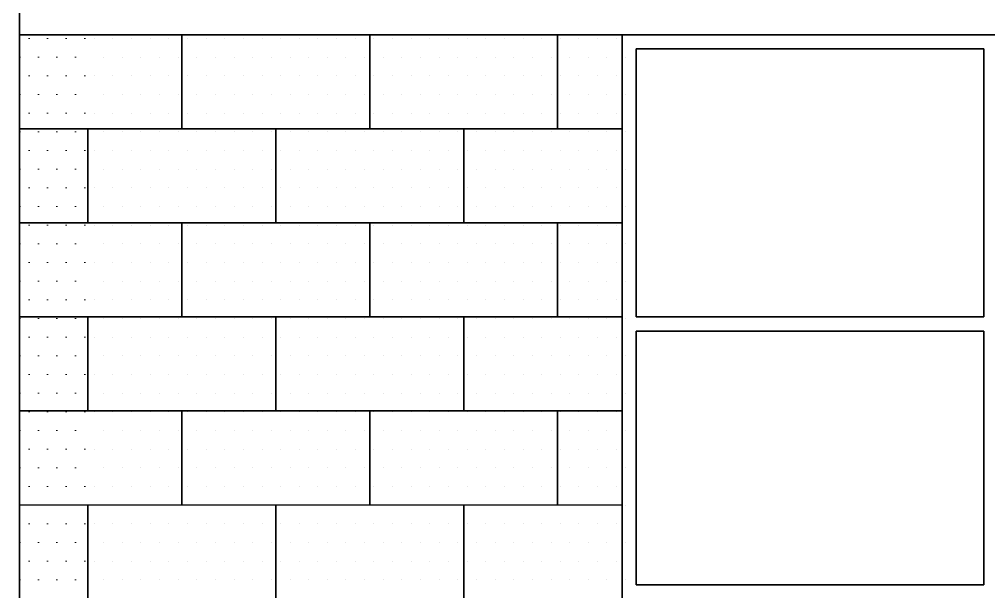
# Paper-space layout 'A000' of a CAD drawing. Header units: metres, sheet in millimetres. Extents: x -6 to 588, y -18 to 402.
# Drawn here: x 309.67 to 350.94, y 247.87 to 272.22 of the extents above; entities that cross this region are included whole.
import ezdxf

# ---------------------------------------------------------------- set-up
doc = ezdxf.new("R2010")
doc.units = ezdxf.units.M
doc.header["$MEASUREMENT"] = 0
for name, color, linetype, lineweight in [('A-ELEV-MBE1', 7, 'Continuous', 35), ('A-ELEV-PATT', 8, 'Continuous', 18), ('A-WALL-FULL-EXTR', 7, 'Continuous', 35)]:
    doc.layers.add(name, color=color, linetype=linetype, lineweight=lineweight)

psp = doc.layouts.new('A000')

# ---------------------------------------------------------------- hatches: boundary and pattern name
at = {"layer": 'A-ELEV-PATT'}
h = psp.add_hatch(dxfattribs=at)
h.set_pattern_fill('DOTS', color=256, scale=0.5, angle=180, style=0)
h.set_pattern_definition([(360, (-366.1954, -4978.4655), (0.396875, 0.79375), [0, -0.79375])])
h.paths.add_polyline_path([(312.67, 271.559), (309.67, 271.559), (309.67, 227.559), (312.67, 227.559)])

# ---------------------------------------------------------------- linework, layer by layer
at = {"layer": 'A-ELEV-MBE1'}
for p, q in [((309.67, 271.559), (309.67, 227.559)), ((335.33, 271.559), (309.67, 271.559)), ((316.586, 271.559), (316.586, 267.559)), ((324.586, 271.559), (324.586, 267.559)), ((332.586, 271.559), (332.586, 267.559)), ((335.33, 271.559), (335.33, 227.559)), ((335.93, 270.959), (350.73, 270.959)), ((335.93, 270.959), (335.93, 259.559)), ((350.73, 270.959), (350.73, 259.559)), ((335.33, 267.559), (309.67, 267.559)), ((312.586, 267.559), (312.586, 263.559)), ((320.586, 267.559), (320.586, 263.559)), ((328.586, 267.559), (328.586, 263.559)), ((335.33, 263.559), (309.67, 263.559)), ((316.586, 263.559), (316.586, 259.559)), ((324.586, 263.559), (324.586, 259.559)), ((332.586, 263.559), (332.586, 259.559)), ((335.33, 259.559), (309.67, 259.559)), ((312.586, 259.559), (312.586, 255.559)), ((320.586, 259.559), (320.586, 255.559)), ((328.586, 259.559), (328.586, 255.559)), ((335.93, 258.959), (335.93, 248.159)), ((350.73, 258.959), (350.73, 248.159)), ((335.33, 255.559), (309.67, 255.559)), ((316.586, 255.559), (316.586, 251.559)), ((324.586, 255.559), (324.586, 251.559)), ((332.586, 255.559), (332.586, 251.559)), ((312.586, 251.559), (312.586, 247.559)), ((320.586, 251.559), (320.586, 247.559)), ((328.586, 251.559), (328.586, 247.559)), ((335.93, 248.159), (350.73, 248.159))]:
    psp.add_line(p, q, dxfattribs=at)
psp.add_lwpolyline([(350.73, 259.559), (335.93, 259.559)], dxfattribs=at)
at = {"layer": 'A-ELEV-PATT', "linetype": 'Continuous'}
for p, q in [((309.683, 271.397), (309.683, 271.397)), ((312.858, 271.397), (312.858, 271.397)), ((313.651, 271.397), (313.651, 271.397)), ((314.445, 271.397), (314.445, 271.397)), ((315.239, 271.397), (315.239, 271.397)), ((316.033, 271.397), (316.033, 271.397)), ((316.826, 271.397), (316.826, 271.397)), ((317.62, 271.397), (317.62, 271.397)), ((318.414, 271.397), (318.414, 271.397)), ((319.208, 271.397), (319.208, 271.397)), ((320.001, 271.397), (320.001, 271.397)), ((320.795, 271.397), (320.795, 271.397)), ((321.589, 271.397), (321.589, 271.397)), ((322.383, 271.397), (322.383, 271.397)), ((323.176, 271.397), (323.176, 271.397)), ((323.97, 271.397), (323.97, 271.397)), ((324.764, 271.397), (324.764, 271.397)), ((325.558, 271.397), (325.558, 271.397)), ((326.351, 271.397), (326.351, 271.397)), ((327.145, 271.397), (327.145, 271.397)), ((327.939, 271.397), (327.939, 271.397)), ((328.733, 271.397), (328.733, 271.397)), ((329.526, 271.397), (329.526, 271.397)), ((330.32, 271.397), (330.32, 271.397)), ((331.114, 271.397), (331.114, 271.397)), ((331.908, 271.397), (331.908, 271.397)), ((332.701, 271.397), (332.701, 271.397)), ((333.495, 271.397), (333.495, 271.397)), ((334.289, 271.397), (334.289, 271.397)), ((335.083, 271.397), (335.083, 271.397)), ((313.255, 270.603), (313.255, 270.603)), ((314.048, 270.603), (314.048, 270.603)), ((314.842, 270.603), (314.842, 270.603)), ((315.636, 270.603), (315.636, 270.603)), ((316.43, 270.603), (316.43, 270.603)), ((317.223, 270.603), (317.223, 270.603)), ((318.017, 270.603), (318.017, 270.603)), ((318.811, 270.603), (318.811, 270.603)), ((319.605, 270.603), (319.605, 270.603)), ((320.398, 270.603), (320.398, 270.603)), ((321.192, 270.603), (321.192, 270.603)), ((321.986, 270.603), (321.986, 270.603)), ((322.78, 270.603), (322.78, 270.603)), ((323.573, 270.603), (323.573, 270.603)), ((324.367, 270.603), (324.367, 270.603)), ((325.161, 270.603), (325.161, 270.603)), ((325.955, 270.603), (325.955, 270.603)), ((326.748, 270.603), (326.748, 270.603)), ((327.542, 270.603), (327.542, 270.603)), ((328.336, 270.603), (328.336, 270.603)), ((329.13, 270.603), (329.13, 270.603)), ((329.923, 270.603), (329.923, 270.603)), ((330.717, 270.603), (330.717, 270.603)), ((331.511, 270.603), (331.511, 270.603)), ((332.305, 270.603), (332.305, 270.603)), ((333.098, 270.603), (333.098, 270.603)), ((333.892, 270.603), (333.892, 270.603)), ((334.686, 270.603), (334.686, 270.603)), ((335.48, 270.603), (335.48, 270.603)), ((309.683, 269.81), (309.683, 269.81)), ((312.858, 269.81), (312.858, 269.81)), ((313.651, 269.81), (313.651, 269.81)), ((314.445, 269.81), (314.445, 269.81)), ((315.239, 269.81), (315.239, 269.81)), ((316.033, 269.81), (316.033, 269.81)), ((316.826, 269.81), (316.826, 269.81)), ((317.62, 269.81), (317.62, 269.81)), ((318.414, 269.81), (318.414, 269.81)), ((319.208, 269.81), (319.208, 269.81)), ((320.001, 269.81), (320.001, 269.81)), ((320.795, 269.81), (320.795, 269.81)), ((321.589, 269.81), (321.589, 269.81)), ((322.383, 269.81), (322.383, 269.81)), ((323.176, 269.81), (323.176, 269.81)), ((323.97, 269.81), (323.97, 269.81)), ((324.764, 269.81), (324.764, 269.81)), ((325.558, 269.81), (325.558, 269.81)), ((326.351, 269.81), (326.351, 269.81)), ((327.145, 269.81), (327.145, 269.81)), ((327.939, 269.81), (327.939, 269.81)), ((328.733, 269.81), (328.733, 269.81)), ((329.526, 269.81), (329.526, 269.81)), ((330.32, 269.81), (330.32, 269.81)), ((331.114, 269.81), (331.114, 269.81)), ((331.908, 269.81), (331.908, 269.81)), ((332.701, 269.81), (332.701, 269.81)), ((333.495, 269.81), (333.495, 269.81)), ((334.289, 269.81), (334.289, 269.81)), ((335.083, 269.81), (335.083, 269.81)), ((313.255, 269.016), (313.255, 269.016)), ((314.048, 269.016), (314.048, 269.016)), ((314.842, 269.016), (314.842, 269.016)), ((315.636, 269.016), (315.636, 269.016)), ((316.43, 269.016), (316.43, 269.016)), ((317.223, 269.016), (317.223, 269.016)), ((318.017, 269.016), (318.017, 269.016)), ((318.811, 269.016), (318.811, 269.016)), ((319.605, 269.016), (319.605, 269.016)), ((320.398, 269.016), (320.398, 269.016)), ((321.192, 269.016), (321.192, 269.016)), ((321.986, 269.016), (321.986, 269.016)), ((322.78, 269.016), (322.78, 269.016)), ((323.573, 269.016), (323.573, 269.016)), ((324.367, 269.016), (324.367, 269.016)), ((325.161, 269.016), (325.161, 269.016)), ((325.955, 269.016), (325.955, 269.016)), ((326.748, 269.016), (326.748, 269.016)), ((327.542, 269.016), (327.542, 269.016)), ((328.336, 269.016), (328.336, 269.016)), ((329.13, 269.016), (329.13, 269.016)), ((329.923, 269.016), (329.923, 269.016)), ((330.717, 269.016), (330.717, 269.016)), ((331.511, 269.016), (331.511, 269.016)), ((332.305, 269.016), (332.305, 269.016)), ((333.098, 269.016), (333.098, 269.016)), ((333.892, 269.016), (333.892, 269.016)), ((334.686, 269.016), (334.686, 269.016)), ((335.48, 269.016), (335.48, 269.016)), ((309.683, 268.222), (309.683, 268.222)), ((312.858, 268.222), (312.858, 268.222)), ((313.651, 268.222), (313.651, 268.222)), ((314.445, 268.222), (314.445, 268.222)), ((315.239, 268.222), (315.239, 268.222)), ((316.033, 268.222), (316.033, 268.222)), ((316.826, 268.222), (316.826, 268.222)), ((317.62, 268.222), (317.62, 268.222)), ((318.414, 268.222), (318.414, 268.222)), ((319.208, 268.222), (319.208, 268.222)), ((320.001, 268.222), (320.001, 268.222)), ((320.795, 268.222), (320.795, 268.222)), ((321.589, 268.222), (321.589, 268.222)), ((322.383, 268.222), (322.383, 268.222)), ((323.176, 268.222), (323.176, 268.222)), ((323.97, 268.222), (323.97, 268.222)), ((324.764, 268.222), (324.764, 268.222)), ((325.558, 268.222), (325.558, 268.222)), ((326.351, 268.222), (326.351, 268.222)), ((327.145, 268.222), (327.145, 268.222)), ((327.939, 268.222), (327.939, 268.222)), ((328.733, 268.222), (328.733, 268.222)), ((329.526, 268.222), (329.526, 268.222)), ((330.32, 268.222), (330.32, 268.222)), ((331.114, 268.222), (331.114, 268.222)), ((331.908, 268.222), (331.908, 268.222)), ((332.701, 268.222), (332.701, 268.222)), ((333.495, 268.222), (333.495, 268.222)), ((334.289, 268.222), (334.289, 268.222)), ((335.083, 268.222), (335.083, 268.222)), ((313.255, 267.428), (313.255, 267.428)), ((314.048, 267.428), (314.048, 267.428)), ((314.842, 267.428), (314.842, 267.428)), ((315.636, 267.428), (315.636, 267.428)), ((316.43, 267.428), (316.43, 267.428)), ((317.223, 267.428), (317.223, 267.428)), ((318.017, 267.428), (318.017, 267.428)), ((318.811, 267.428), (318.811, 267.428)), ((319.605, 267.428), (319.605, 267.428)), ((320.398, 267.428), (320.398, 267.428)), ((321.192, 267.428), (321.192, 267.428)), ((321.986, 267.428), (321.986, 267.428)), ((322.78, 267.428), (322.78, 267.428)), ((323.573, 267.428), (323.573, 267.428)), ((324.367, 267.428), (324.367, 267.428)), ((325.161, 267.428), (325.161, 267.428)), ((325.955, 267.428), (325.955, 267.428)), ((326.748, 267.428), (326.748, 267.428)), ((327.542, 267.428), (327.542, 267.428)), ((328.336, 267.428), (328.336, 267.428)), ((329.13, 267.428), (329.13, 267.428)), ((329.923, 267.428), (329.923, 267.428)), ((330.717, 267.428), (330.717, 267.428)), ((331.511, 267.428), (331.511, 267.428)), ((332.305, 267.428), (332.305, 267.428)), ((333.098, 267.428), (333.098, 267.428)), ((333.892, 267.428), (333.892, 267.428)), ((334.686, 267.428), (334.686, 267.428)), ((335.48, 267.428), (335.48, 267.428)), ((309.683, 266.635), (309.683, 266.635)), ((312.858, 266.635), (312.858, 266.635)), ((313.651, 266.635), (313.651, 266.635)), ((314.445, 266.635), (314.445, 266.635)), ((315.239, 266.635), (315.239, 266.635)), ((316.033, 266.635), (316.033, 266.635)), ((316.826, 266.635), (316.826, 266.635)), ((317.62, 266.635), (317.62, 266.635)), ((318.414, 266.635), (318.414, 266.635)), ((319.208, 266.635), (319.208, 266.635)), ((320.001, 266.635), (320.001, 266.635)), ((320.795, 266.635), (320.795, 266.635)), ((321.589, 266.635), (321.589, 266.635)), ((322.383, 266.635), (322.383, 266.635)), ((323.176, 266.635), (323.176, 266.635)), ((323.97, 266.635), (323.97, 266.635)), ((324.764, 266.635), (324.764, 266.635)), ((325.558, 266.635), (325.558, 266.635)), ((326.351, 266.635), (326.351, 266.635)), ((327.145, 266.635), (327.145, 266.635)), ((327.939, 266.635), (327.939, 266.635)), ((328.733, 266.635), (328.733, 266.635)), ((329.526, 266.635), (329.526, 266.635)), ((330.32, 266.635), (330.32, 266.635)), ((331.114, 266.635), (331.114, 266.635)), ((331.908, 266.635), (331.908, 266.635)), ((332.701, 266.635), (332.701, 266.635)), ((333.495, 266.635), (333.495, 266.635)), ((334.289, 266.635), (334.289, 266.635)), ((335.083, 266.635), (335.083, 266.635)), ((313.255, 265.841), (313.255, 265.841)), ((314.048, 265.841), (314.048, 265.841)), ((314.842, 265.841), (314.842, 265.841)), ((315.636, 265.841), (315.636, 265.841)), ((316.43, 265.841), (316.43, 265.841)), ((317.223, 265.841), (317.223, 265.841)), ((318.017, 265.841), (318.017, 265.841)), ((318.811, 265.841), (318.811, 265.841)), ((319.605, 265.841), (319.605, 265.841)), ((320.398, 265.841), (320.398, 265.841)), ((321.192, 265.841), (321.192, 265.841)), ((321.986, 265.841), (321.986, 265.841)), ((322.78, 265.841), (322.78, 265.841)), ((323.573, 265.841), (323.573, 265.841)), ((324.367, 265.841), (324.367, 265.841)), ((325.161, 265.841), (325.161, 265.841)), ((325.955, 265.841), (325.955, 265.841)), ((326.748, 265.841), (326.748, 265.841)), ((327.542, 265.841), (327.542, 265.841)), ((328.336, 265.841), (328.336, 265.841)), ((329.13, 265.841), (329.13, 265.841)), ((329.923, 265.841), (329.923, 265.841)), ((330.717, 265.841), (330.717, 265.841)), ((331.511, 265.841), (331.511, 265.841)), ((332.305, 265.841), (332.305, 265.841)), ((333.098, 265.841), (333.098, 265.841)), ((333.892, 265.841), (333.892, 265.841)), ((334.686, 265.841), (334.686, 265.841)), ((335.48, 265.841), (335.48, 265.841)), ((309.683, 265.047), (309.683, 265.047)), ((312.858, 265.047), (312.858, 265.047)), ((313.651, 265.047), (313.651, 265.047)), ((314.445, 265.047), (314.445, 265.047)), ((315.239, 265.047), (315.239, 265.047)), ((316.033, 265.047), (316.033, 265.047)), ((316.826, 265.047), (316.826, 265.047)), ((317.62, 265.047), (317.62, 265.047)), ((318.414, 265.047), (318.414, 265.047)), ((319.208, 265.047), (319.208, 265.047)), ((320.001, 265.047), (320.001, 265.047)), ((320.795, 265.047), (320.795, 265.047)), ((321.589, 265.047), (321.589, 265.047)), ((322.383, 265.047), (322.383, 265.047)), ((323.176, 265.047), (323.176, 265.047)), ((323.97, 265.047), (323.97, 265.047)), ((324.764, 265.047), (324.764, 265.047)), ((325.558, 265.047), (325.558, 265.047)), ((326.351, 265.047), (326.351, 265.047)), ((327.145, 265.047), (327.145, 265.047)), ((327.939, 265.047), (327.939, 265.047)), ((328.733, 265.047), (328.733, 265.047)), ((329.526, 265.047), (329.526, 265.047)), ((330.32, 265.047), (330.32, 265.047)), ((331.114, 265.047), (331.114, 265.047)), ((331.908, 265.047), (331.908, 265.047)), ((332.701, 265.047), (332.701, 265.047)), ((333.495, 265.047), (333.495, 265.047)), ((334.289, 265.047), (334.289, 265.047)), ((335.083, 265.047), (335.083, 265.047)), ((313.255, 264.253), (313.255, 264.253)), ((314.048, 264.253), (314.048, 264.253)), ((314.842, 264.253), (314.842, 264.253)), ((315.636, 264.253), (315.636, 264.253)), ((316.43, 264.253), (316.43, 264.253)), ((317.223, 264.253), (317.223, 264.253)), ((318.017, 264.253), (318.017, 264.253)), ((318.811, 264.253), (318.811, 264.253)), ((319.605, 264.253), (319.605, 264.253)), ((320.398, 264.253), (320.398, 264.253)), ((321.192, 264.253), (321.192, 264.253)), ((321.986, 264.253), (321.986, 264.253)), ((322.78, 264.253), (322.78, 264.253)), ((323.573, 264.253), (323.573, 264.253)), ((324.367, 264.253), (324.367, 264.253)), ((325.161, 264.253), (325.161, 264.253)), ((325.955, 264.253), (325.955, 264.253)), ((326.748, 264.253), (326.748, 264.253)), ((327.542, 264.253), (327.542, 264.253)), ((328.336, 264.253), (328.336, 264.253)), ((329.13, 264.253), (329.13, 264.253)), ((329.923, 264.253), (329.923, 264.253)), ((330.717, 264.253), (330.717, 264.253)), ((331.511, 264.253), (331.511, 264.253)), ((332.305, 264.253), (332.305, 264.253)), ((333.098, 264.253), (333.098, 264.253)), ((333.892, 264.253), (333.892, 264.253)), ((334.686, 264.253), (334.686, 264.253)), ((335.48, 264.253), (335.48, 264.253)), ((309.683, 263.46), (309.683, 263.46)), ((312.858, 263.46), (312.858, 263.46)), ((313.651, 263.46), (313.651, 263.46)), ((314.445, 263.46), (314.445, 263.46)), ((315.239, 263.46), (315.239, 263.46)), ((316.033, 263.46), (316.033, 263.46)), ((316.826, 263.46), (316.826, 263.46)), ((317.62, 263.46), (317.62, 263.46)), ((318.414, 263.46), (318.414, 263.46)), ((319.208, 263.46), (319.208, 263.46)), ((320.001, 263.46), (320.001, 263.46)), ((320.795, 263.46), (320.795, 263.46)), ((321.589, 263.46), (321.589, 263.46)), ((322.383, 263.46), (322.383, 263.46)), ((323.176, 263.46), (323.176, 263.46)), ((323.97, 263.46), (323.97, 263.46)), ((324.764, 263.46), (324.764, 263.46)), ((325.558, 263.46), (325.558, 263.46)), ((326.351, 263.46), (326.351, 263.46)), ((327.145, 263.46), (327.145, 263.46)), ((327.939, 263.46), (327.939, 263.46)), ((328.733, 263.46), (328.733, 263.46)), ((329.526, 263.46), (329.526, 263.46)), ((330.32, 263.46), (330.32, 263.46)), ((331.114, 263.46), (331.114, 263.46)), ((331.908, 263.46), (331.908, 263.46)), ((332.701, 263.46), (332.701, 263.46)), ((333.495, 263.46), (333.495, 263.46)), ((334.289, 263.46), (334.289, 263.46)), ((335.083, 263.46), (335.083, 263.46)), ((313.255, 262.666), (313.255, 262.666)), ((314.048, 262.666), (314.048, 262.666)), ((314.842, 262.666), (314.842, 262.666)), ((315.636, 262.666), (315.636, 262.666)), ((316.43, 262.666), (316.43, 262.666)), ((317.223, 262.666), (317.223, 262.666)), ((318.017, 262.666), (318.017, 262.666)), ((318.811, 262.666), (318.811, 262.666)), ((319.605, 262.666), (319.605, 262.666)), ((320.398, 262.666), (320.398, 262.666)), ((321.192, 262.666), (321.192, 262.666)), ((321.986, 262.666), (321.986, 262.666)), ((322.78, 262.666), (322.78, 262.666)), ((323.573, 262.666), (323.573, 262.666)), ((324.367, 262.666), (324.367, 262.666)), ((325.161, 262.666), (325.161, 262.666)), ((325.955, 262.666), (325.955, 262.666)), ((326.748, 262.666), (326.748, 262.666)), ((327.542, 262.666), (327.542, 262.666)), ((328.336, 262.666), (328.336, 262.666)), ((329.13, 262.666), (329.13, 262.666)), ((329.923, 262.666), (329.923, 262.666)), ((330.717, 262.666), (330.717, 262.666)), ((331.511, 262.666), (331.511, 262.666)), ((332.305, 262.666), (332.305, 262.666)), ((333.098, 262.666), (333.098, 262.666)), ((333.892, 262.666), (333.892, 262.666)), ((334.686, 262.666), (334.686, 262.666)), ((335.48, 262.666), (335.48, 262.666)), ((309.683, 261.872), (309.683, 261.872)), ((312.858, 261.872), (312.858, 261.872)), ((313.651, 261.872), (313.651, 261.872)), ((314.445, 261.872), (314.445, 261.872)), ((315.239, 261.872), (315.239, 261.872)), ((316.033, 261.872), (316.033, 261.872)), ((316.826, 261.872), (316.826, 261.872)), ((317.62, 261.872), (317.62, 261.872)), ((318.414, 261.872), (318.414, 261.872)), ((319.208, 261.872), (319.208, 261.872)), ((320.001, 261.872), (320.001, 261.872)), ((320.795, 261.872), (320.795, 261.872)), ((321.589, 261.872), (321.589, 261.872)), ((322.383, 261.872), (322.383, 261.872)), ((323.176, 261.872), (323.176, 261.872)), ((323.97, 261.872), (323.97, 261.872)), ((324.764, 261.872), (324.764, 261.872)), ((325.558, 261.872), (325.558, 261.872)), ((326.351, 261.872), (326.351, 261.872)), ((327.145, 261.872), (327.145, 261.872)), ((327.939, 261.872), (327.939, 261.872)), ((328.733, 261.872), (328.733, 261.872)), ((329.526, 261.872), (329.526, 261.872)), ((330.32, 261.872), (330.32, 261.872)), ((331.114, 261.872), (331.114, 261.872)), ((331.908, 261.872), (331.908, 261.872)), ((332.701, 261.872), (332.701, 261.872)), ((333.495, 261.872), (333.495, 261.872)), ((334.289, 261.872), (334.289, 261.872)), ((335.083, 261.872), (335.083, 261.872)), ((313.255, 261.078), (313.255, 261.078)), ((314.048, 261.078), (314.048, 261.078)), ((314.842, 261.078), (314.842, 261.078)), ((315.636, 261.078), (315.636, 261.078)), ((316.43, 261.078), (316.43, 261.078)), ((317.223, 261.078), (317.223, 261.078)), ((318.017, 261.078), (318.017, 261.078)), ((318.811, 261.078), (318.811, 261.078)), ((319.605, 261.078), (319.605, 261.078)), ((320.398, 261.078), (320.398, 261.078)), ((321.192, 261.078), (321.192, 261.078)), ((321.986, 261.078), (321.986, 261.078)), ((322.78, 261.078), (322.78, 261.078)), ((323.573, 261.078), (323.573, 261.078)), ((324.367, 261.078), (324.367, 261.078)), ((325.161, 261.078), (325.161, 261.078)), ((325.955, 261.078), (325.955, 261.078)), ((326.748, 261.078), (326.748, 261.078)), ((327.542, 261.078), (327.542, 261.078)), ((328.336, 261.078), (328.336, 261.078)), ((329.13, 261.078), (329.13, 261.078)), ((329.923, 261.078), (329.923, 261.078)), ((330.717, 261.078), (330.717, 261.078)), ((331.511, 261.078), (331.511, 261.078)), ((332.305, 261.078), (332.305, 261.078)), ((333.098, 261.078), (333.098, 261.078)), ((333.892, 261.078), (333.892, 261.078)), ((334.686, 261.078), (334.686, 261.078)), ((335.48, 261.078), (335.48, 261.078)), ((309.683, 260.285), (309.683, 260.285)), ((312.858, 260.285), (312.858, 260.285)), ((313.651, 260.285), (313.651, 260.285)), ((314.445, 260.285), (314.445, 260.285)), ((315.239, 260.285), (315.239, 260.285)), ((316.033, 260.285), (316.033, 260.285)), ((316.826, 260.285), (316.826, 260.285)), ((317.62, 260.285), (317.62, 260.285)), ((318.414, 260.285), (318.414, 260.285)), ((319.208, 260.285), (319.208, 260.285)), ((320.001, 260.285), (320.001, 260.285)), ((320.795, 260.285), (320.795, 260.285)), ((321.589, 260.285), (321.589, 260.285)), ((322.383, 260.285), (322.383, 260.285)), ((323.176, 260.285), (323.176, 260.285)), ((323.97, 260.285), (323.97, 260.285)), ((324.764, 260.285), (324.764, 260.285)), ((325.558, 260.285), (325.558, 260.285)), ((326.351, 260.285), (326.351, 260.285)), ((327.145, 260.285), (327.145, 260.285)), ((327.939, 260.285), (327.939, 260.285)), ((328.733, 260.285), (328.733, 260.285)), ((329.526, 260.285), (329.526, 260.285)), ((330.32, 260.285), (330.32, 260.285)), ((331.114, 260.285), (331.114, 260.285)), ((331.908, 260.285), (331.908, 260.285)), ((332.701, 260.285), (332.701, 260.285)), ((333.495, 260.285), (333.495, 260.285)), ((334.289, 260.285), (334.289, 260.285)), ((335.083, 260.285), (335.083, 260.285)), ((313.255, 259.491), (313.255, 259.491)), ((314.048, 259.491), (314.048, 259.491)), ((314.842, 259.491), (314.842, 259.491)), ((315.636, 259.491), (315.636, 259.491)), ((316.43, 259.491), (316.43, 259.491)), ((317.223, 259.491), (317.223, 259.491)), ((318.017, 259.491), (318.017, 259.491)), ((318.811, 259.491), (318.811, 259.491)), ((319.605, 259.491), (319.605, 259.491)), ((320.398, 259.491), (320.398, 259.491)), ((321.192, 259.491), (321.192, 259.491)), ((321.986, 259.491), (321.986, 259.491)), ((322.78, 259.491), (322.78, 259.491)), ((323.573, 259.491), (323.573, 259.491)), ((324.367, 259.491), (324.367, 259.491)), ((325.161, 259.491), (325.161, 259.491)), ((325.955, 259.491), (325.955, 259.491)), ((326.748, 259.491), (326.748, 259.491)), ((327.542, 259.491), (327.542, 259.491)), ((328.336, 259.491), (328.336, 259.491)), ((329.13, 259.491), (329.13, 259.491)), ((329.923, 259.491), (329.923, 259.491)), ((330.717, 259.491), (330.717, 259.491)), ((331.511, 259.491), (331.511, 259.491)), ((332.305, 259.491), (332.305, 259.491)), ((333.098, 259.491), (333.098, 259.491)), ((333.892, 259.491), (333.892, 259.491)), ((334.686, 259.491), (334.686, 259.491)), ((335.48, 259.491), (335.48, 259.491)), ((309.683, 258.697), (309.683, 258.697)), ((312.858, 258.697), (312.858, 258.697)), ((313.651, 258.697), (313.651, 258.697)), ((314.445, 258.697), (314.445, 258.697)), ((315.239, 258.697), (315.239, 258.697)), ((316.033, 258.697), (316.033, 258.697)), ((316.826, 258.697), (316.826, 258.697)), ((317.62, 258.697), (317.62, 258.697)), ((318.414, 258.697), (318.414, 258.697)), ((319.208, 258.697), (319.208, 258.697)), ((320.001, 258.697), (320.001, 258.697)), ((320.795, 258.697), (320.795, 258.697)), ((321.589, 258.697), (321.589, 258.697)), ((322.383, 258.697), (322.383, 258.697)), ((323.176, 258.697), (323.176, 258.697)), ((323.97, 258.697), (323.97, 258.697)), ((324.764, 258.697), (324.764, 258.697)), ((325.558, 258.697), (325.558, 258.697)), ((326.351, 258.697), (326.351, 258.697)), ((327.145, 258.697), (327.145, 258.697)), ((327.939, 258.697), (327.939, 258.697)), ((328.733, 258.697), (328.733, 258.697)), ((329.526, 258.697), (329.526, 258.697)), ((330.32, 258.697), (330.32, 258.697)), ((331.114, 258.697), (331.114, 258.697)), ((331.908, 258.697), (331.908, 258.697)), ((332.701, 258.697), (332.701, 258.697)), ((333.495, 258.697), (333.495, 258.697)), ((334.289, 258.697), (334.289, 258.697)), ((335.083, 258.697), (335.083, 258.697)), ((313.255, 257.903), (313.255, 257.903)), ((314.048, 257.903), (314.048, 257.903)), ((314.842, 257.903), (314.842, 257.903)), ((315.636, 257.903), (315.636, 257.903)), ((316.43, 257.903), (316.43, 257.903)), ((317.223, 257.903), (317.223, 257.903)), ((318.017, 257.903), (318.017, 257.903)), ((318.811, 257.903), (318.811, 257.903)), ((319.605, 257.903), (319.605, 257.903)), ((320.398, 257.903), (320.398, 257.903)), ((321.192, 257.903), (321.192, 257.903)), ((321.986, 257.903), (321.986, 257.903)), ((322.78, 257.903), (322.78, 257.903)), ((323.573, 257.903), (323.573, 257.903)), ((324.367, 257.903), (324.367, 257.903)), ((325.161, 257.903), (325.161, 257.903)), ((325.955, 257.903), (325.955, 257.903)), ((326.748, 257.903), (326.748, 257.903)), ((327.542, 257.903), (327.542, 257.903)), ((328.336, 257.903), (328.336, 257.903)), ((329.13, 257.903), (329.13, 257.903)), ((329.923, 257.903), (329.923, 257.903)), ((330.717, 257.903), (330.717, 257.903)), ((331.511, 257.903), (331.511, 257.903)), ((332.305, 257.903), (332.305, 257.903)), ((333.098, 257.903), (333.098, 257.903)), ((333.892, 257.903), (333.892, 257.903)), ((334.686, 257.903), (334.686, 257.903)), ((335.48, 257.903), (335.48, 257.903)), ((309.683, 257.11), (309.683, 257.11)), ((312.858, 257.11), (312.858, 257.11)), ((313.651, 257.11), (313.651, 257.11)), ((314.445, 257.11), (314.445, 257.11)), ((315.239, 257.11), (315.239, 257.11)), ((316.033, 257.11), (316.033, 257.11)), ((316.826, 257.11), (316.826, 257.11)), ((317.62, 257.11), (317.62, 257.11)), ((318.414, 257.11), (318.414, 257.11)), ((319.208, 257.11), (319.208, 257.11)), ((320.001, 257.11), (320.001, 257.11)), ((320.795, 257.11), (320.795, 257.11)), ((321.589, 257.11), (321.589, 257.11)), ((322.383, 257.11), (322.383, 257.11)), ((323.176, 257.11), (323.176, 257.11)), ((323.97, 257.11), (323.97, 257.11)), ((324.764, 257.11), (324.764, 257.11)), ((325.558, 257.11), (325.558, 257.11)), ((326.351, 257.11), (326.351, 257.11)), ((327.145, 257.11), (327.145, 257.11)), ((327.939, 257.11), (327.939, 257.11)), ((328.733, 257.11), (328.733, 257.11)), ((329.526, 257.11), (329.526, 257.11)), ((330.32, 257.11), (330.32, 257.11)), ((331.114, 257.11), (331.114, 257.11)), ((331.908, 257.11), (331.908, 257.11)), ((332.701, 257.11), (332.701, 257.11)), ((333.495, 257.11), (333.495, 257.11)), ((334.289, 257.11), (334.289, 257.11)), ((335.083, 257.11), (335.083, 257.11)), ((313.255, 256.316), (313.255, 256.316)), ((314.048, 256.316), (314.048, 256.316)), ((314.842, 256.316), (314.842, 256.316)), ((315.636, 256.316), (315.636, 256.316)), ((316.43, 256.316), (316.43, 256.316)), ((317.223, 256.316), (317.223, 256.316)), ((318.017, 256.316), (318.017, 256.316)), ((318.811, 256.316), (318.811, 256.316)), ((319.605, 256.316), (319.605, 256.316)), ((320.398, 256.316), (320.398, 256.316)), ((321.192, 256.316), (321.192, 256.316)), ((321.986, 256.316), (321.986, 256.316)), ((322.78, 256.316), (322.78, 256.316)), ((323.573, 256.316), (323.573, 256.316)), ((324.367, 256.316), (324.367, 256.316)), ((325.161, 256.316), (325.161, 256.316)), ((325.955, 256.316), (325.955, 256.316)), ((326.748, 256.316), (326.748, 256.316)), ((327.542, 256.316), (327.542, 256.316)), ((328.336, 256.316), (328.336, 256.316)), ((329.13, 256.316), (329.13, 256.316)), ((329.923, 256.316), (329.923, 256.316)), ((330.717, 256.316), (330.717, 256.316)), ((331.511, 256.316), (331.511, 256.316)), ((332.305, 256.316), (332.305, 256.316)), ((333.098, 256.316), (333.098, 256.316)), ((333.892, 256.316), (333.892, 256.316)), ((334.686, 256.316), (334.686, 256.316)), ((335.48, 256.316), (335.48, 256.316)), ((309.683, 255.522), (309.683, 255.522)), ((312.858, 255.522), (312.858, 255.522)), ((313.651, 255.522), (313.651, 255.522)), ((314.445, 255.522), (314.445, 255.522)), ((315.239, 255.522), (315.239, 255.522)), ((316.033, 255.522), (316.033, 255.522)), ((316.826, 255.522), (316.826, 255.522)), ((317.62, 255.522), (317.62, 255.522)), ((318.414, 255.522), (318.414, 255.522)), ((319.208, 255.522), (319.208, 255.522)), ((320.001, 255.522), (320.001, 255.522)), ((320.795, 255.522), (320.795, 255.522)), ((321.589, 255.522), (321.589, 255.522)), ((322.383, 255.522), (322.383, 255.522)), ((323.176, 255.522), (323.176, 255.522)), ((323.97, 255.522), (323.97, 255.522)), ((324.764, 255.522), (324.764, 255.522)), ((325.558, 255.522), (325.558, 255.522)), ((326.351, 255.522), (326.351, 255.522)), ((327.145, 255.522), (327.145, 255.522)), ((327.939, 255.522), (327.939, 255.522)), ((328.733, 255.522), (328.733, 255.522)), ((329.526, 255.522), (329.526, 255.522)), ((330.32, 255.522), (330.32, 255.522)), ((331.114, 255.522), (331.114, 255.522)), ((331.908, 255.522), (331.908, 255.522)), ((332.701, 255.522), (332.701, 255.522)), ((333.495, 255.522), (333.495, 255.522)), ((334.289, 255.522), (334.289, 255.522)), ((335.083, 255.522), (335.083, 255.522)), ((313.255, 254.728), (313.255, 254.728)), ((314.048, 254.728), (314.048, 254.728)), ((314.842, 254.728), (314.842, 254.728)), ((315.636, 254.728), (315.636, 254.728)), ((316.43, 254.728), (316.43, 254.728)), ((317.223, 254.728), (317.223, 254.728)), ((318.017, 254.728), (318.017, 254.728)), ((318.811, 254.728), (318.811, 254.728)), ((319.605, 254.728), (319.605, 254.728)), ((320.398, 254.728), (320.398, 254.728)), ((321.192, 254.728), (321.192, 254.728)), ((321.986, 254.728), (321.986, 254.728)), ((322.78, 254.728), (322.78, 254.728)), ((323.573, 254.728), (323.573, 254.728)), ((324.367, 254.728), (324.367, 254.728)), ((325.161, 254.728), (325.161, 254.728)), ((325.955, 254.728), (325.955, 254.728)), ((326.748, 254.728), (326.748, 254.728)), ((327.542, 254.728), (327.542, 254.728)), ((328.336, 254.728), (328.336, 254.728)), ((329.13, 254.728), (329.13, 254.728)), ((329.923, 254.728), (329.923, 254.728)), ((330.717, 254.728), (330.717, 254.728)), ((331.511, 254.728), (331.511, 254.728)), ((332.305, 254.728), (332.305, 254.728)), ((333.098, 254.728), (333.098, 254.728)), ((333.892, 254.728), (333.892, 254.728)), ((334.686, 254.728), (334.686, 254.728)), ((335.48, 254.728), (335.48, 254.728)), ((309.683, 253.935), (309.683, 253.935)), ((312.858, 253.935), (312.858, 253.935)), ((313.651, 253.935), (313.651, 253.935)), ((314.445, 253.935), (314.445, 253.935)), ((315.239, 253.935), (315.239, 253.935)), ((316.033, 253.935), (316.033, 253.935)), ((316.826, 253.935), (316.826, 253.935)), ((317.62, 253.935), (317.62, 253.935)), ((318.414, 253.935), (318.414, 253.935)), ((319.208, 253.935), (319.208, 253.935)), ((320.001, 253.935), (320.001, 253.935)), ((320.795, 253.935), (320.795, 253.935)), ((321.589, 253.935), (321.589, 253.935)), ((322.383, 253.935), (322.383, 253.935)), ((323.176, 253.935), (323.176, 253.935)), ((323.97, 253.935), (323.97, 253.935)), ((324.764, 253.935), (324.764, 253.935)), ((325.558, 253.935), (325.558, 253.935)), ((326.351, 253.935), (326.351, 253.935)), ((327.145, 253.935), (327.145, 253.935)), ((327.939, 253.935), (327.939, 253.935)), ((328.733, 253.935), (328.733, 253.935)), ((329.526, 253.935), (329.526, 253.935)), ((330.32, 253.935), (330.32, 253.935)), ((331.114, 253.935), (331.114, 253.935)), ((331.908, 253.935), (331.908, 253.935)), ((332.701, 253.935), (332.701, 253.935)), ((333.495, 253.935), (333.495, 253.935)), ((334.289, 253.935), (334.289, 253.935)), ((335.083, 253.935), (335.083, 253.935)), ((313.255, 253.141), (313.255, 253.141)), ((314.048, 253.141), (314.048, 253.141)), ((314.842, 253.141), (314.842, 253.141)), ((315.636, 253.141), (315.636, 253.141)), ((316.43, 253.141), (316.43, 253.141)), ((317.223, 253.141), (317.223, 253.141)), ((318.017, 253.141), (318.017, 253.141)), ((318.811, 253.141), (318.811, 253.141)), ((319.605, 253.141), (319.605, 253.141)), ((320.398, 253.141), (320.398, 253.141)), ((321.192, 253.141), (321.192, 253.141)), ((321.986, 253.141), (321.986, 253.141)), ((322.78, 253.141), (322.78, 253.141)), ((323.573, 253.141), (323.573, 253.141)), ((324.367, 253.141), (324.367, 253.141)), ((325.161, 253.141), (325.161, 253.141)), ((325.955, 253.141), (325.955, 253.141)), ((326.748, 253.141), (326.748, 253.141)), ((327.542, 253.141), (327.542, 253.141)), ((328.336, 253.141), (328.336, 253.141)), ((329.13, 253.141), (329.13, 253.141)), ((329.923, 253.141), (329.923, 253.141)), ((330.717, 253.141), (330.717, 253.141)), ((331.511, 253.141), (331.511, 253.141)), ((332.305, 253.141), (332.305, 253.141)), ((333.098, 253.141), (333.098, 253.141)), ((333.892, 253.141), (333.892, 253.141)), ((334.686, 253.141), (334.686, 253.141)), ((335.48, 253.141), (335.48, 253.141)), ((309.683, 252.347), (309.683, 252.347)), ((312.858, 252.347), (312.858, 252.347)), ((313.651, 252.347), (313.651, 252.347)), ((314.445, 252.347), (314.445, 252.347)), ((315.239, 252.347), (315.239, 252.347)), ((316.033, 252.347), (316.033, 252.347)), ((316.826, 252.347), (316.826, 252.347)), ((317.62, 252.347), (317.62, 252.347)), ((318.414, 252.347), (318.414, 252.347)), ((319.208, 252.347), (319.208, 252.347)), ((320.001, 252.347), (320.001, 252.347)), ((320.795, 252.347), (320.795, 252.347)), ((321.589, 252.347), (321.589, 252.347)), ((322.383, 252.347), (322.383, 252.347)), ((323.176, 252.347), (323.176, 252.347)), ((323.97, 252.347), (323.97, 252.347)), ((324.764, 252.347), (324.764, 252.347)), ((325.558, 252.347), (325.558, 252.347)), ((326.351, 252.347), (326.351, 252.347)), ((327.145, 252.347), (327.145, 252.347)), ((327.939, 252.347), (327.939, 252.347)), ((328.733, 252.347), (328.733, 252.347)), ((329.526, 252.347), (329.526, 252.347)), ((330.32, 252.347), (330.32, 252.347)), ((331.114, 252.347), (331.114, 252.347)), ((331.908, 252.347), (331.908, 252.347)), ((332.701, 252.347), (332.701, 252.347)), ((333.495, 252.347), (333.495, 252.347)), ((334.289, 252.347), (334.289, 252.347)), ((335.083, 252.347), (335.083, 252.347)), ((313.255, 251.553), (313.255, 251.553)), ((314.048, 251.553), (314.048, 251.553)), ((314.842, 251.553), (314.842, 251.553)), ((315.636, 251.553), (315.636, 251.553)), ((316.43, 251.553), (316.43, 251.553)), ((317.223, 251.553), (317.223, 251.553)), ((318.017, 251.553), (318.017, 251.553)), ((318.811, 251.553), (318.811, 251.553)), ((319.605, 251.553), (319.605, 251.553)), ((320.398, 251.553), (320.398, 251.553)), ((321.192, 251.553), (321.192, 251.553)), ((321.986, 251.553), (321.986, 251.553)), ((322.78, 251.553), (322.78, 251.553)), ((323.573, 251.553), (323.573, 251.553)), ((324.367, 251.553), (324.367, 251.553)), ((325.161, 251.553), (325.161, 251.553)), ((325.955, 251.553), (325.955, 251.553)), ((326.748, 251.553), (326.748, 251.553)), ((327.542, 251.553), (327.542, 251.553)), ((328.336, 251.553), (328.336, 251.553)), ((329.13, 251.553), (329.13, 251.553)), ((329.923, 251.553), (329.923, 251.553)), ((330.717, 251.553), (330.717, 251.553)), ((331.511, 251.553), (331.511, 251.553)), ((332.305, 251.553), (332.305, 251.553)), ((333.098, 251.553), (333.098, 251.553)), ((333.892, 251.553), (333.892, 251.553)), ((334.686, 251.553), (334.686, 251.553)), ((335.48, 251.553), (335.48, 251.553)), ((309.683, 250.76), (309.683, 250.76)), ((312.858, 250.76), (312.858, 250.76)), ((313.651, 250.76), (313.651, 250.76)), ((314.445, 250.76), (314.445, 250.76)), ((315.239, 250.76), (315.239, 250.76)), ((316.033, 250.76), (316.033, 250.76)), ((316.826, 250.76), (316.826, 250.76)), ((317.62, 250.76), (317.62, 250.76)), ((318.414, 250.76), (318.414, 250.76)), ((319.208, 250.76), (319.208, 250.76)), ((320.001, 250.76), (320.001, 250.76)), ((320.795, 250.76), (320.795, 250.76)), ((321.589, 250.76), (321.589, 250.76)), ((322.383, 250.76), (322.383, 250.76)), ((323.176, 250.76), (323.176, 250.76)), ((323.97, 250.76), (323.97, 250.76)), ((324.764, 250.76), (324.764, 250.76)), ((325.558, 250.76), (325.558, 250.76)), ((326.351, 250.76), (326.351, 250.76)), ((327.145, 250.76), (327.145, 250.76)), ((327.939, 250.76), (327.939, 250.76)), ((328.733, 250.76), (328.733, 250.76)), ((329.526, 250.76), (329.526, 250.76)), ((330.32, 250.76), (330.32, 250.76)), ((331.114, 250.76), (331.114, 250.76)), ((331.908, 250.76), (331.908, 250.76)), ((332.701, 250.76), (332.701, 250.76)), ((333.495, 250.76), (333.495, 250.76)), ((334.289, 250.76), (334.289, 250.76)), ((335.083, 250.76), (335.083, 250.76)), ((313.255, 249.966), (313.255, 249.966)), ((314.048, 249.966), (314.048, 249.966)), ((314.842, 249.966), (314.842, 249.966)), ((315.636, 249.966), (315.636, 249.966)), ((316.43, 249.966), (316.43, 249.966)), ((317.223, 249.966), (317.223, 249.966)), ((318.017, 249.966), (318.017, 249.966)), ((318.811, 249.966), (318.811, 249.966)), ((319.605, 249.966), (319.605, 249.966)), ((320.398, 249.966), (320.398, 249.966)), ((321.192, 249.966), (321.192, 249.966)), ((321.986, 249.966), (321.986, 249.966)), ((322.78, 249.966), (322.78, 249.966)), ((323.573, 249.966), (323.573, 249.966)), ((324.367, 249.966), (324.367, 249.966)), ((325.161, 249.966), (325.161, 249.966)), ((325.955, 249.966), (325.955, 249.966)), ((326.748, 249.966), (326.748, 249.966)), ((327.542, 249.966), (327.542, 249.966)), ((328.336, 249.966), (328.336, 249.966)), ((329.13, 249.966), (329.13, 249.966)), ((329.923, 249.966), (329.923, 249.966)), ((330.717, 249.966), (330.717, 249.966)), ((331.511, 249.966), (331.511, 249.966)), ((332.305, 249.966), (332.305, 249.966)), ((333.098, 249.966), (333.098, 249.966)), ((333.892, 249.966), (333.892, 249.966)), ((334.686, 249.966), (334.686, 249.966)), ((335.48, 249.966), (335.48, 249.966)), ((309.683, 249.172), (309.683, 249.172)), ((312.858, 249.172), (312.858, 249.172)), ((313.651, 249.172), (313.651, 249.172)), ((314.445, 249.172), (314.445, 249.172)), ((315.239, 249.172), (315.239, 249.172)), ((316.033, 249.172), (316.033, 249.172)), ((316.826, 249.172), (316.826, 249.172)), ((317.62, 249.172), (317.62, 249.172)), ((318.414, 249.172), (318.414, 249.172)), ((319.208, 249.172), (319.208, 249.172)), ((320.001, 249.172), (320.001, 249.172)), ((320.795, 249.172), (320.795, 249.172)), ((321.589, 249.172), (321.589, 249.172)), ((322.383, 249.172), (322.383, 249.172)), ((323.176, 249.172), (323.176, 249.172)), ((323.97, 249.172), (323.97, 249.172)), ((324.764, 249.172), (324.764, 249.172)), ((325.558, 249.172), (325.558, 249.172)), ((326.351, 249.172), (326.351, 249.172)), ((327.145, 249.172), (327.145, 249.172)), ((327.939, 249.172), (327.939, 249.172)), ((328.733, 249.172), (328.733, 249.172)), ((329.526, 249.172), (329.526, 249.172)), ((330.32, 249.172), (330.32, 249.172)), ((331.114, 249.172), (331.114, 249.172)), ((331.908, 249.172), (331.908, 249.172)), ((332.701, 249.172), (332.701, 249.172)), ((333.495, 249.172), (333.495, 249.172)), ((334.289, 249.172), (334.289, 249.172)), ((335.083, 249.172), (335.083, 249.172)), ((313.255, 248.378), (313.255, 248.378)), ((314.048, 248.378), (314.048, 248.378)), ((314.842, 248.378), (314.842, 248.378)), ((315.636, 248.378), (315.636, 248.378)), ((316.43, 248.378), (316.43, 248.378)), ((317.223, 248.378), (317.223, 248.378)), ((318.017, 248.378), (318.017, 248.378)), ((318.811, 248.378), (318.811, 248.378)), ((319.605, 248.378), (319.605, 248.378)), ((320.398, 248.378), (320.398, 248.378)), ((321.192, 248.378), (321.192, 248.378)), ((321.986, 248.378), (321.986, 248.378)), ((322.78, 248.378), (322.78, 248.378)), ((323.573, 248.378), (323.573, 248.378)), ((324.367, 248.378), (324.367, 248.378)), ((325.161, 248.378), (325.161, 248.378)), ((325.955, 248.378), (325.955, 248.378)), ((326.748, 248.378), (326.748, 248.378)), ((327.542, 248.378), (327.542, 248.378)), ((328.336, 248.378), (328.336, 248.378)), ((329.13, 248.378), (329.13, 248.378)), ((329.923, 248.378), (329.923, 248.378)), ((330.717, 248.378), (330.717, 248.378)), ((331.511, 248.378), (331.511, 248.378)), ((332.305, 248.378), (332.305, 248.378)), ((333.098, 248.378), (333.098, 248.378)), ((333.892, 248.378), (333.892, 248.378)), ((334.686, 248.378), (334.686, 248.378)), ((335.48, 248.378), (335.48, 248.378))]:
    psp.add_line(p, q, dxfattribs=at)
at = {"layer": 'A-WALL-FULL-EXTR'}
for p, q in [((309.67, 271.559), (309.67, 279.559)), ((335.33, 271.559), (351.355, 271.559)), ((335.93, 258.959), (350.73, 258.959)), ((309.67, 251.559), (335.33, 251.553))]:
    psp.add_line(p, q, dxfattribs=at)

doc.saveas('drawing.dxf')
